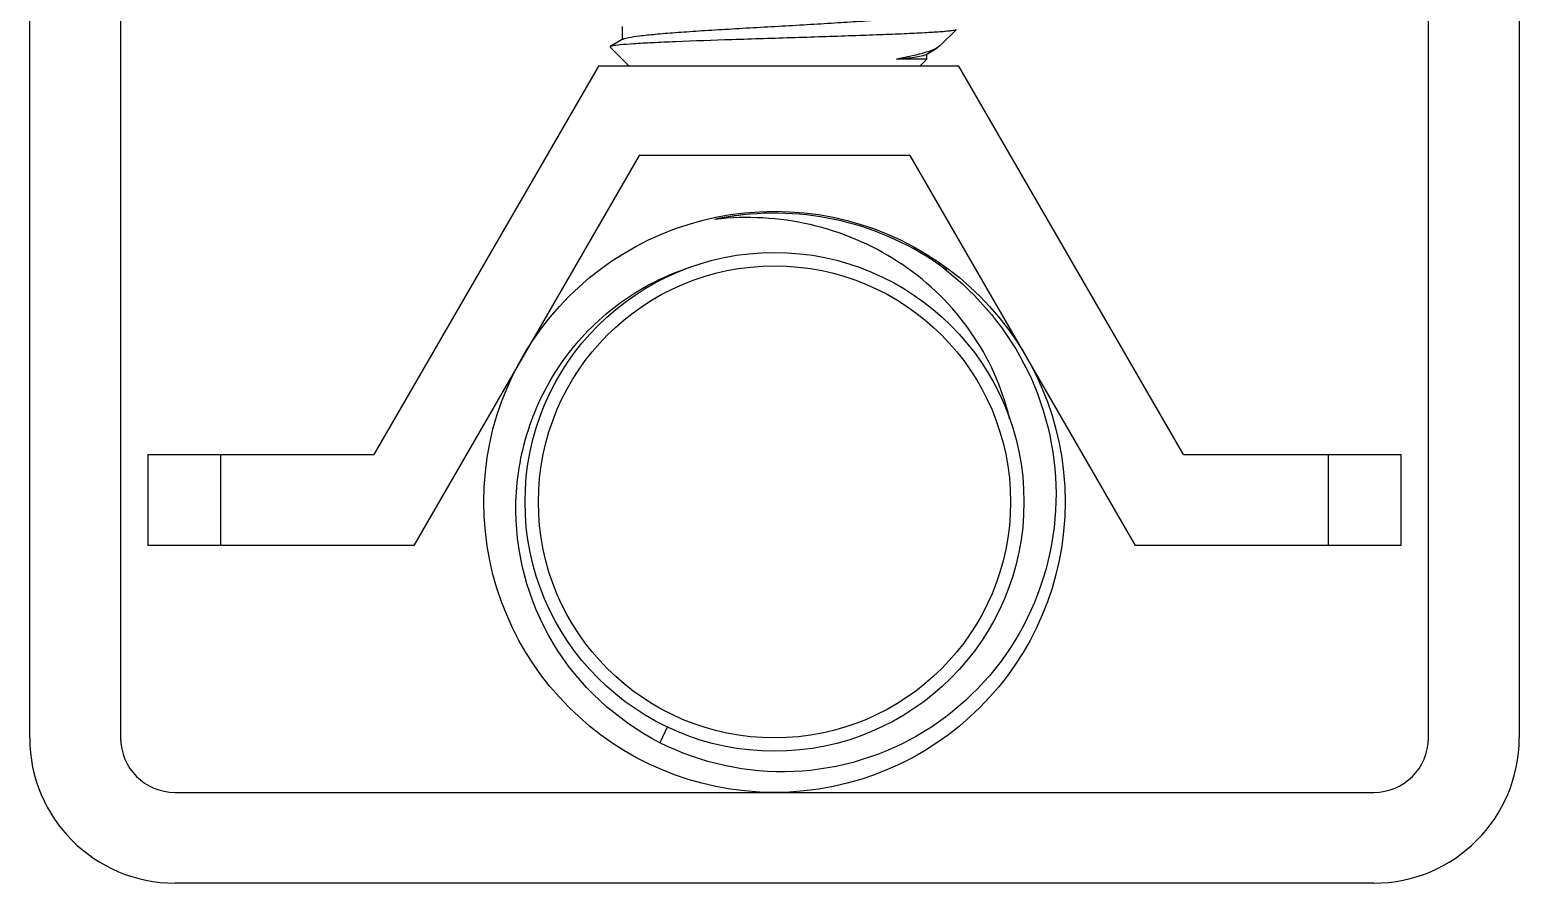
# Model space of a CAD drawing. Extents: x -191212 to 1245715665, y -234495 to 250873.
# Drawn here: x 184578.5 to 184717.1, y 131643.3 to 131722.7 of the extents above; entities that cross this region are included whole.
import ezdxf

# ---------------------------------------------------------------- set-up
doc = ezdxf.new("R2010")
doc.units = 0
doc.header["$LTSCALE"] = 500
doc.layers.get('0').update_dxf_attribs({"linetype": 'CONTINUOUS'})
doc.layers.add('PUB_TEXT', color=7, linetype='CONTINUOUS')

# ---------------------------------------------------------------- blocks, each defined once
blk = doc.blocks.new('deeeeee')
at = {"linetype": 'Continuous'}
for p, q in [((-465627.46, -352294.29), (-465627.46, -352126.59)), ((-465614.76, -352126.59), (-465614.76, -352294.29)), ((-465431.81, -352294.29), (-465431.81, -352126.59)), ((-465419.1, -352126.59), (-465419.1, -352294.29)), ((-465544.58, -352194.72), (-465544.58, -352196.57)), ((-465500.14, -352197.46), (-465497.87, -352195.19)), ((-465497.87, -352195.19), (-465497.89, -352195.21)), ((-465546.25, -352197.54), (-465546.28, -352197.61)), ((-465543.61, -352200.28), (-465546.28, -352197.61)), ((-465544.58, -352196.57), (-465546.25, -352197.54)), ((-465544.47, -352196.51), (-465544.58, -352196.57)), ((-465501.99, -352198.59), (-465500.5, -352197.73)), ((-465500.14, -352197.46), (-465500.5, -352197.73)), ((-465547.92, -352200.28), (-465579.31, -352254.65)), ((-465497.48, -352200.28), (-465547.92, -352200.28)), ((-465501.99, -352199.31), (-465506.2, -352199.31)), ((-465502.96, -352200.28), (-465501.99, -352199.31)), ((-465502.09, -352198.65), (-465501.99, -352198.59)), ((-465501.99, -352199.31), (-465501.99, -352198.59)), ((-465466.08, -352254.65), (-465497.48, -352200.28)), ((-465542.21, -352212.77), (-465573.72, -352267.36)), ((-465504.36, -352212.77), (-465542.21, -352212.77)), ((-465504.36, -352212.77), (-465472.84, -352267.36)), ((-465499.82, -352228.42), (-465499.74, -352228.48)), ((-465499.74, -352228.48), (-465499.69, -352228.52)), ((-465499.22, -352228.81), (-465499.16, -352228.85)), ((-465610.95, -352254.65), (-465610.95, -352267.36)), ((-465610.95, -352254.65), (-465579.31, -352254.65)), ((-465600.78, -352254.65), (-465600.78, -352267.36)), ((-465466.08, -352254.65), (-465435.62, -352254.65)), ((-465445.78, -352267.36), (-465445.78, -352254.65)), ((-465435.62, -352267.36), (-465435.62, -352254.65)), ((-465573.72, -352267.36), (-465610.95, -352267.36)), ((-465435.62, -352267.36), (-465472.84, -352267.36)), ((-465538.28, -352292.78), (-465539.31, -352294.96)), ((-465607.14, -352301.92), (-465570.23, -352301.92)), ((-465570.23, -352301.92), (-465439.43, -352301.92)), ((-465562.89, -352314.62), (-465607.14, -352314.62)), ((-465439.43, -352314.62), (-465562.89, -352314.62))]:
    blk.add_line(p, q, dxfattribs=at)
for radius in [40.66, 34.9, 33.03]:
    blk.add_circle((-465523.28, -352261.26), radius, dxfattribs=at)
for centre, radius, start, end in [((-465523.28, -352261.26), 40.4, 56.9142, 101.9142), ((-465523.28, -352261.34), 40.48, 96.4409, 99.6221), ((-465523.32, -352261.1), 40.24, 100.9605, 101.914), ((-465527.09, -352261.55), 40.08, 95.2242, 96.5024), ((-465523.3, -352261.21), 40.35, 99.6229, 100.9604), ((-465524.04, -352260.55), 40.23, 54.7563, 55.46), ((-465523.19, -352261.12), 40.24, 56.1178, 56.914), ((-465524.09, -352260.62), 40.32, 52.9894, 54.7559), ((-465523.24, -352261.18), 40.31, 55.3635, 56.1178), ((-465523.29, -352261.27), 40.42, 53.431, 55.363), ((-465607.14, -352294.29), 20.33, 180, 270), ((-465607.14, -352294.29), 7.62, 180, 270), ((-465439.43, -352294.29), 20.33, 270, 0), ((-465439.43, -352294.29), 7.62, 270, 0)]:
    blk.add_arc(centre, radius, start, end, dxfattribs=at)
for points, knots in [([(-465544.47, -352196.51), (-465544.24, -352196.37), (-465543.45, -352196.23), (-465541.97, -352196), (-465539.79, -352195.79), (-465537.02, -352195.57), (-465533.76, -352195.34), (-465528.78, -352195.03), (-465523.56, -352194.74), (-465518.3, -352194.44), (-465514.52, -352194.21), (-465511.06, -352193.99), (-465508.04, -352193.76), (-465505.58, -352193.54), (-465503.9, -352193.34), (-465502.91, -352193.18), (-465502.42, -352193.07), (-465502.14, -352192.98), (-465501.99, -352192.87), (-465501.99, -352192.82)], [0, 0, 0, 0, 0.018976, 0.054803, 0.106452, 0.172137, 0.249523, 0.33584, 0.522662, 0.616451, 0.705988, 0.788055, 0.85971, 0.918396, 0.962045, 0.977754, 0.989231, 0.996485, 1, 1, 1, 1]), ([(-465497.89, -352195.21), (-465497.95, -352195.25), (-465498.16, -352195.29), (-465498.56, -352195.36), (-465499.16, -352195.42), (-465500.31, -352195.52), (-465502.19, -352195.63), (-465504.92, -352195.77), (-465508.23, -352195.9), (-465512, -352196.04), (-465516.11, -352196.17), (-465521.9, -352196.36), (-465528.93, -352196.58), (-465535.59, -352196.81), (-465540.18, -352197.01), (-465542.78, -352197.15), (-465544.65, -352197.29), (-465545.66, -352197.39), (-465546.02, -352197.47)], [0, 0, 0, 0, 0.004521, 0.012961, 0.025337, 0.041576, 0.085186, 0.142522, 0.21184, 0.290971, 0.377381, 0.468257, 0.651262, 0.815293, 0.882867, 0.937432, 0.976969, 1, 1, 1, 1]), ([(-465546.02, -352197.47), (-465546.04, -352197.47), (-465546.12, -352197.49), (-465546.2, -352197.51), (-465546.25, -352197.54)], [0, 0, 0, 0, 0.327761, 1, 1, 1, 1]), ([(-465500.5, -352197.73), (-465501.15, -352198.1), (-465503.08, -352198.66), (-465505, -352199.08), (-465506.2, -352199.31)], [0, 0, 0, 0, 0.378609, 1, 1, 1, 1]), ([(-465506.2, -352199.31), (-465505.68, -352199.26), (-465504.75, -352199.16), (-465503.54, -352199.01), (-465502.69, -352198.85), (-465502.24, -352198.74), (-465502.09, -352198.65)], [0, 0, 0, 0, 0.375937, 0.67081, 0.879434, 1, 1, 1, 1]), ([(-465490.4, -352249.58), (-465491.42, -352245.26), (-465495.16, -352236.96), (-465504.87, -352227.45), (-465517.26, -352221.91), (-465526.31, -352221.23), (-465530.74, -352221.64)], [0, 0, 0, 0, 0.249705, 0.499631, 0.74973, 1, 1, 1, 1]), ([(-465559.45, -352261.26), (-465559.34, -352257.63), (-465558.03, -352250.36), (-465552.88, -352240.59), (-465545.02, -352232.82), (-465538.42, -352229.49), (-465534.97, -352228.37)], [0, 0, 0, 0, 0.250031, 0.500035, 0.750022, 1, 1, 1, 1]), ([(-465499.69, -352228.52), (-465494.73, -352232.29), (-465486.46, -352242.31), (-465483.74, -352255.03), (-465483.9, -352261.26)], [0, 0, 0, 0, 0.500074, 1, 1, 1, 1]), ([(-465539.31, -352294.96), (-465545.38, -352291.86), (-465556.01, -352282.08), (-465559.64, -352268.07), (-465559.45, -352261.26)], [0, 0, 0, 0, 0.500109, 1, 1, 1, 1]), ([(-465483.9, -352261.26), (-465484.07, -352267.63), (-465487.63, -352280.52), (-465501.49, -352294.81), (-465520.53, -352300.71), (-465533.64, -352297.85), (-465539.31, -352294.96)], [0, 0, 0, 0, 0.250101, 0.50014, 0.750107, 1, 1, 1, 1])]:
    blk.add_open_spline(points, degree=3, knots=knots, dxfattribs=at)

msp = doc.modelspace()

# ---------------------------------------------------------------- block references
at = {"layer": 'PUB_TEXT', "xscale": 0.6652800000000001, "yscale": 0.6652800000000001, "zscale": 0.6652800000000001}
msp.add_blockref('deeeeee', (494351.1, 366031.13), dxfattribs=at)

doc.saveas('drawing.dxf')
